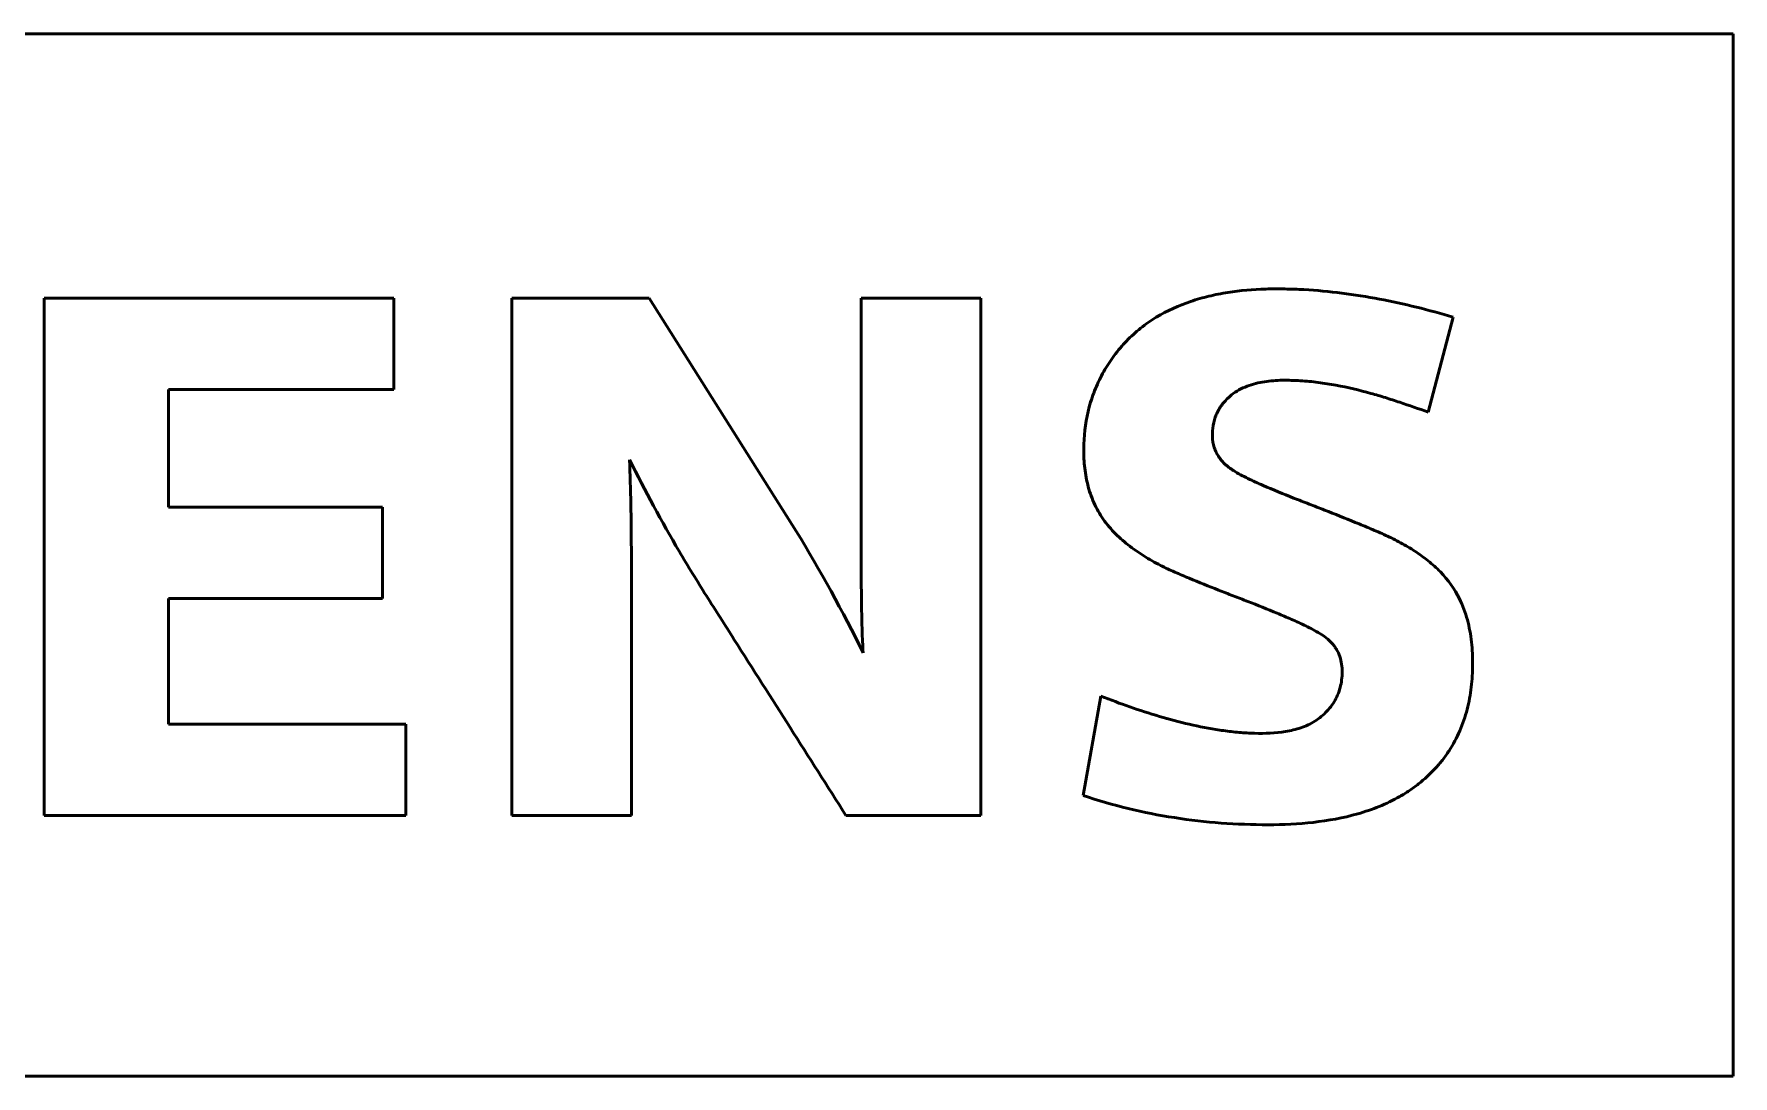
# Model space of a CAD drawing. Header units: millimetres. Extents: x 0 to 841, y 0 to 594.
# Drawn here: x 464.51 to 472.02, y 293.84 to 298.44 of the extents above; entities that cross this region are included whole.
import ezdxf

# ---------------------------------------------------------------- set-up
doc = ezdxf.new("R2010")
doc.units = ezdxf.units.MM
doc.layers.add('1', color=7, linetype='Continuous')

msp = doc.modelspace()

# ---------------------------------------------------------------- linework, layer by layer
at = {"layer": '1', "color": 7, "linetype": 'Continuous', "lineweight": 50}
for p, q in [((472.0177, 298.4392), (454.7177, 298.4392)), ((472.0177, 293.8371), (472.0177, 298.4392)), ((464.5574, 297.2728), (464.5574, 294.9874)), ((466.1015, 297.2728), (464.5574, 297.2728)), ((466.1015, 296.8693), (466.1015, 297.2728)), ((466.6231, 297.2728), (466.6231, 294.9874)), ((467.2293, 297.2728), (466.6231, 297.2728)), ((467.8793, 296.2438), (467.2293, 297.2728)), ((468.6953, 297.2728), (468.1666, 297.2728)), ((468.6953, 294.9874), (468.6953, 297.2728)), ((470.6713, 296.7695), (470.7817, 297.1887)), ((465.1067, 296.3491), (465.1067, 296.8693)), ((465.1067, 296.8693), (466.1015, 296.8693)), ((466.0518, 296.3491), (465.1067, 296.3491)), ((466.0518, 295.9456), (466.0518, 296.3491)), ((465.1067, 295.3909), (465.1067, 295.9456)), ((465.1067, 295.9456), (466.0518, 295.9456)), ((469.2253, 295.5149), (469.1465, 295.0763)), ((466.1544, 295.3909), (465.1067, 295.3909)), ((466.1544, 294.9874), (466.1544, 295.3909)), ((464.5574, 294.9874), (466.1544, 294.9874)), ((466.6231, 294.9874), (467.1518, 294.9874)), ((468.0994, 294.9874), (468.6953, 294.9874)), ((454.7177, 293.8371), (472.0177, 293.8371))]:
    msp.add_line(p, q, dxfattribs=at)
for points, knots in [([(470.7817, 297.1887), (470.6738, 297.2206), (470.5651, 297.2476), (470.3456, 297.2892), (470.2348, 297.3037), (470.0944, 297.3116), (470.0663, 297.3126), (470.0098, 297.3135), (469.9817, 297.3135), (469.8974, 297.3109), (469.8414, 297.3062), (469.7579, 297.293), (469.73, 297.2876), (469.6753, 297.2745), (469.6484, 297.2669), (469.5692, 297.2401), (469.5184, 297.2173), (469.4582, 297.1808), (469.4463, 297.173), (469.423, 297.1568), (469.3891, 297.1315), (469.3581, 297.1033), (469.3193, 297.063), (469.3011, 297.0415), (469.2673, 296.996), (469.2366, 296.9489), (469.2059, 296.8862), (469.1911, 296.8467), (469.182, 296.8199), (469.1779, 296.8064), (469.1596, 296.7385), (469.152, 296.6831), (469.1497, 296.6129), (469.1496, 296.5987), (469.1502, 296.5706), (469.1509, 296.5565), (469.1543, 296.5147), (469.1584, 296.487), (469.1678, 296.446), (469.1714, 296.4325), (469.18, 296.4055), (469.1848, 296.3922), (469.2011, 296.3533), (469.2142, 296.3286), (469.2376, 296.2934), (469.2461, 296.282), (469.2639, 296.26), (469.2733, 296.2494), (469.3025, 296.219), (469.3235, 296.2004), (469.3566, 296.1742), (469.3679, 296.1658), (469.391, 296.1496), (469.4028, 296.1417), (469.4388, 296.119), (469.4635, 296.1051), (469.4886, 296.092)], [0, 0, 0, 0, 0.125, 0.125, 0.25, 0.25, 0.28125, 0.28125, 0.3125, 0.3125, 0.375, 0.375, 0.40625, 0.40625, 0.4375, 0.4375, 0.5, 0.5, 0.515625, 0.515625, 0.53125, 0.5625, 0.5625, 0.59375, 0.59375, 0.625, 0.65625, 0.671875, 0.671875, 0.6875, 0.6875, 0.75, 0.75, 0.765625, 0.765625, 0.78125, 0.78125, 0.8125, 0.8125, 0.828125, 0.828125, 0.84375, 0.84375, 0.875, 0.875, 0.890625, 0.890625, 0.90625, 0.90625, 0.9375, 0.9375, 0.953125, 0.953125, 0.96875, 0.96875, 1, 1, 1, 1]), ([(468.1666, 297.2728), (468.1666, 297.0118), (468.1666, 296.6855), (468.1666, 296.3265), (468.1666, 296.2286), (468.1666, 296.1634), (468.1666, 296.1307), (468.1668, 296.0328), (468.1672, 295.9676), (468.1689, 295.8697), (468.1697, 295.8371), (468.1718, 295.7718), (468.1731, 295.7392), (468.175, 295.7066)], [0, 0, 0, 0, 0.5, 0.625, 0.6875, 0.6875, 0.75, 0.75, 0.875, 0.875, 0.9375, 0.9375, 1, 1, 1, 1]), ([(469.8024, 296.8451), (469.8232, 296.8619), (469.8464, 296.8743), (469.8836, 296.8884), (469.8964, 296.8924), (469.922, 296.8989), (469.9349, 296.9014), (469.9739, 296.9075), (470.0004, 296.9094), (470.0401, 296.91), (470.0534, 296.9098), (470.0798, 296.9091), (470.1195, 296.9074), (470.1589, 296.9036), (470.2115, 296.897), (470.2377, 296.8929), (470.3158, 296.8786), (470.3672, 296.8663), (470.4182, 296.8518)], [0, 0, 0, 0, 0.125, 0.125, 0.1875, 0.1875, 0.25, 0.25, 0.375, 0.375, 0.4375, 0.4375, 0.5, 0.625, 0.625, 0.75, 0.75, 1, 1, 1, 1]), ([(469.8108, 296.5112), (469.7967, 296.52), (469.7837, 296.5298), (469.7661, 296.5467), (469.7605, 296.5527), (469.7502, 296.5655), (469.7454, 296.5724), (469.7371, 296.5865), (469.7334, 296.5939), (469.7273, 296.6091), (469.7248, 296.617), (469.719, 296.6411), (469.7176, 296.6574), (469.7181, 296.6905), (469.72, 296.7068), (469.7255, 296.7309), (469.7278, 296.7389), (469.7334, 296.7544), (469.7398, 296.7694), (469.748, 296.7836), (469.7569, 296.7973), (469.7618, 296.8039), (469.7777, 296.8231), (469.7895, 296.8346), (469.8024, 296.8451)], [0, 0, 0, 0, 0.125, 0.125, 0.1875, 0.1875, 0.25, 0.25, 0.3125, 0.3125, 0.375, 0.375, 0.5, 0.5, 0.625, 0.625, 0.6875, 0.6875, 0.75, 0.8125, 0.8125, 0.875, 0.875, 1, 1, 1, 1]), ([(470.4182, 296.8518), (470.4397, 296.8462), (470.4609, 296.8397), (470.5032, 296.8264), (470.5243, 296.8195), (470.5874, 296.7985), (470.6294, 296.7841), (470.6713, 296.7695)], [0, 0, 0, 0, 0.25, 0.25, 0.5, 0.5, 1, 1, 1, 1]), ([(467.1518, 294.9874), (467.1518, 295.2493), (467.1518, 295.5766), (467.1518, 295.9039), (467.1518, 296.0348), (467.1517, 296.1003), (467.1509, 296.2312), (467.1502, 296.2967), (467.1478, 296.4275), (467.1461, 296.493), (467.1434, 296.5584)], [0, 0, 0, 0, 0.5, 0.625, 0.625, 0.75, 0.75, 0.875, 0.875, 1, 1, 1, 1]), ([(467.1434, 296.5584), (467.212, 296.4213), (467.2852, 296.2867), (467.4018, 296.0884), (467.4418, 296.0229), (467.5032, 295.9257), (467.5238, 295.8934), (467.565, 295.8287), (467.75, 295.5375), (467.935, 295.2463), (468.0994, 294.9874)], [0, 0, 0, 0, 0.25, 0.25, 0.375, 0.375, 0.4375, 0.4375, 0.5, 1, 1, 1, 1]), ([(470.8088, 295.945), (470.7875, 295.9892), (470.7589, 296.0283), (470.7164, 296.0722), (470.7076, 296.0807), (470.6895, 296.0971), (470.6803, 296.105), (470.652, 296.1278), (470.6324, 296.1419), (470.5918, 296.1684), (470.5709, 296.1808), (470.5387, 296.1982), (470.5278, 296.2038), (470.506, 296.2147), (470.4949, 296.2199), (470.4616, 296.235), (470.4392, 296.2447), (470.3943, 296.2637), (470.3717, 296.273), (470.304, 296.3007), (470.2586, 296.3188), (470.1905, 296.3455), (470.1677, 296.3544), (470.1222, 296.372), (470.0994, 296.3808), (470.0313, 296.4077), (469.9862, 296.4261), (469.9192, 296.4554), (469.897, 296.4654), (469.8641, 296.4814), (469.8532, 296.4869), (469.8317, 296.4985), (469.8211, 296.5045), (469.8108, 296.5112)], [0, 0, 0, 0, 0.125, 0.125, 0.15625, 0.15625, 0.1875, 0.1875, 0.25, 0.25, 0.3125, 0.3125, 0.34375, 0.34375, 0.375, 0.375, 0.4375, 0.4375, 0.5, 0.5, 0.625, 0.625, 0.6875, 0.6875, 0.75, 0.75, 0.875, 0.875, 0.9375, 0.9375, 0.96875, 0.96875, 1, 1, 1, 1]), ([(469.4886, 296.092), (469.499, 296.0867), (469.5095, 296.0818), (469.5305, 296.072), (469.5411, 296.0673), (469.5729, 296.0533), (469.637, 296.0261), (469.7015, 296.0003), (469.7663, 295.9748), (469.7879, 295.9664), (469.8311, 295.9497), (469.8528, 295.9414), (469.9176, 295.9162), (469.9607, 295.899), (470.0249, 295.8723), (470.0463, 295.8632), (470.0887, 295.8445), (470.1098, 295.8348), (470.1411, 295.8196), (470.1514, 295.8144), (470.1719, 295.8036), (470.182, 295.798), (470.2019, 295.786), (470.2116, 295.7796), (470.2299, 295.7652), (470.2384, 295.7574), (470.2499, 295.7444), (470.2535, 295.74), (470.2604, 295.7306), (470.2636, 295.7257), (470.2723, 295.7107), (470.2771, 295.7002), (470.2845, 295.6784), (470.2871, 295.667), (470.2904, 295.6442), (470.2911, 295.6328), (470.291, 295.6098), (470.2902, 295.5981), (470.2873, 295.5753), (470.2852, 295.564), (470.2793, 295.5418), (470.2755, 295.5309), (470.2665, 295.5096), (470.2559, 295.4891), (470.2427, 295.4704), (470.2282, 295.4525), (470.2203, 295.4439), (470.2037, 295.4279), (470.1948, 295.4206), (470.1761, 295.4072), (470.1662, 295.4011), (470.1355, 295.3846), (470.1141, 295.3763), (470.0809, 295.3667), (470.0697, 295.364), (470.047, 295.3593), (470.0355, 295.3574), (469.9785, 295.3498), (469.9328, 295.3494), (469.8643, 295.3524), (469.8415, 295.3541), (469.7958, 295.3587), (469.7729, 295.3616), (469.7049, 295.3717), (469.6601, 295.3805), (469.5713, 295.4009), (469.5274, 295.4126), (469.3964, 295.4511), (469.3104, 295.4814), (469.2253, 295.5149)], [0, 0, 0, 0, 0.015625, 0.015625, 0.03125, 0.03125, 0.0625, 0.125, 0.125, 0.15625, 0.15625, 0.1875, 0.1875, 0.25, 0.25, 0.28125, 0.28125, 0.3125, 0.3125, 0.328125, 0.328125, 0.34375, 0.34375, 0.359375, 0.359375, 0.375, 0.375, 0.382812, 0.382812, 0.390625, 0.390625, 0.40625, 0.40625, 0.421875, 0.421875, 0.4375, 0.4375, 0.453125, 0.453125, 0.46875, 0.46875, 0.484375, 0.484375, 0.5, 0.515625, 0.515625, 0.53125, 0.53125, 0.546875, 0.546875, 0.5625, 0.5625, 0.59375, 0.59375, 0.609375, 0.609375, 0.625, 0.625, 0.6875, 0.6875, 0.71875, 0.71875, 0.75, 0.75, 0.8125, 0.8125, 0.875, 0.875, 1, 1, 1, 1]), ([(469.9638, 294.9468), (470.0308, 294.9468), (470.0975, 294.95), (470.2297, 294.9649), (470.2953, 294.9767), (470.3762, 294.9996), (470.3923, 295.0046), (470.424, 295.0155), (470.4397, 295.0213), (470.4861, 295.0402), (470.5162, 295.0546), (470.5598, 295.0794), (470.574, 295.0882), (470.602, 295.1071), (470.6156, 295.117), (470.655, 295.148), (470.6794, 295.1704), (470.7132, 295.2068), (470.724, 295.2195), (470.7446, 295.2458), (470.7544, 295.2595), (470.7819, 295.3018), (470.8132, 295.3607), (470.8346, 295.4238), (470.8472, 295.4726), (470.8508, 295.489), (470.8568, 295.5218), (470.8593, 295.5382), (470.8652, 295.5876), (470.8672, 295.6207), (470.8676, 295.6704), (470.8674, 295.6871), (470.8658, 295.7204), (470.8645, 295.7371), (470.8589, 295.787), (470.8529, 295.8197), (470.8353, 295.8835), (470.8238, 295.9147), (470.8088, 295.945)], [0, 0, 0, 0, 0.125, 0.125, 0.25, 0.25, 0.28125, 0.28125, 0.3125, 0.3125, 0.375, 0.375, 0.40625, 0.40625, 0.4375, 0.4375, 0.5, 0.5, 0.53125, 0.53125, 0.5625, 0.5625, 0.625, 0.6875, 0.6875, 0.71875, 0.71875, 0.75, 0.75, 0.8125, 0.8125, 0.84375, 0.84375, 0.875, 0.875, 0.9375, 0.9375, 1, 1, 1, 1]), ([(469.1465, 295.0763), (469.2122, 295.0542), (469.2787, 295.035), (469.4135, 295.0022), (469.4815, 294.9888), (469.6185, 294.9675), (469.6873, 294.9596), (469.8252, 294.9493), (469.8944, 294.9468), (469.9638, 294.9468)], [0, 0, 0, 0, 0.25, 0.25, 0.5, 0.5, 0.75, 0.75, 1, 1, 1, 1])]:
    msp.add_open_spline(points, degree=3, knots=knots, dxfattribs=at)
msp.add_open_spline([(468.175, 295.7066), (468.0849, 295.8902), (467.9859, 296.0692), (467.8793, 296.2438)], degree=3, dxfattribs=at)

doc.saveas('drawing.dxf')
